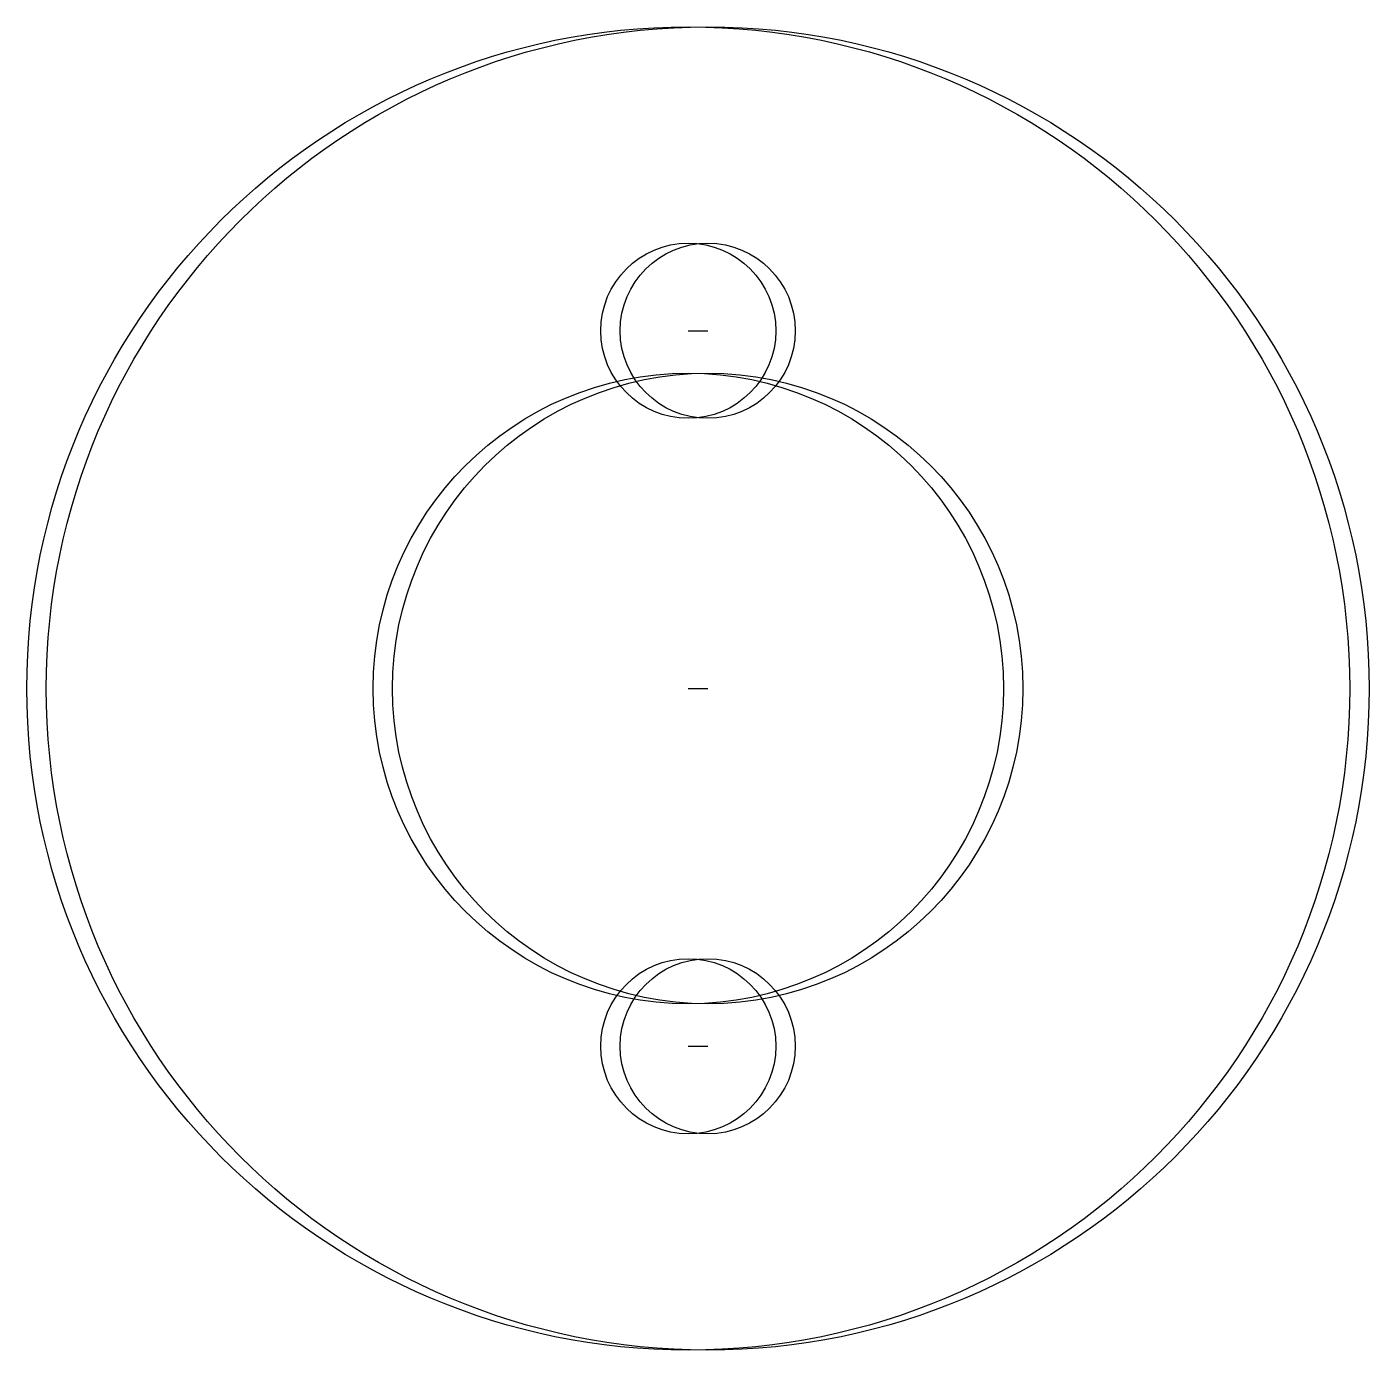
# Model space of a CAD drawing. Header units: millimetres. Extents: x 23 to 57.5, y -17 to 17.
import ezdxf

# ---------------------------------------------------------------- set-up
doc = ezdxf.new("R2010")
doc.units = ezdxf.units.MM
doc.layers.add('Part', color=7, linetype='CONTINUOUS')

msp = doc.modelspace()

# ---------------------------------------------------------------- linework, layer by layer
at = {"layer": 'Part'}
for p, q in [((40, 9.192, -6.942), (40.5, 9.192, -6.942)), ((40, 9.192, -6.942), (40.5, 9.192, -6.942)), ((40, 9.192, 11.442), (40.5, 9.192, 11.442)), ((40, 9.192, 11.442), (40.5, 9.192, 11.442)), ((40, 0, 17), (40.5, 0, 17)), ((40, 0, 17), (40.5, 0, 17)), ((40, 0, 8.1), (40.5, 0, 8.1)), ((40, 0, 8.1), (40.5, 0, 8.1)), ((40, -9.192, -6.942), (40.5, -9.192, -6.942)), ((40, -9.192, -6.942), (40.5, -9.192, -6.942)), ((40, -9.192, 11.442), (40.5, -9.192, 11.442)), ((40, -9.192, 11.442), (40.5, -9.192, 11.442))]:
    msp.add_line(p, q, dxfattribs=at)
for centre, radius in [((40, 0), 17), ((40, 0), 17), ((40.5, 0), 17), ((40.5, 0), 17), ((40, 9.192, -9.192), 2.25), ((40, 9.192, 9.192), 2.25), ((40, 9.192, -9.192), 2.25), ((40, 9.192, 9.192), 2.25), ((40.5, 9.192, -9.192), 2.25), ((40.5, 9.192, 9.192), 2.25), ((40.5, 9.192, -9.192), 2.25), ((40.5, 9.192, 9.192), 2.25), ((40, 0), 8.1), ((40, 0), 8.1), ((40.5, 0), 8.1), ((40.5, 0), 8.1), ((40, -9.192, -9.192), 2.25), ((40, -9.192, 9.192), 2.25), ((40, -9.192, -9.192), 2.25), ((40, -9.192, 9.192), 2.25), ((40.5, -9.192, -9.192), 2.25), ((40.5, -9.192, 9.192), 2.25), ((40.5, -9.192, -9.192), 2.25), ((40.5, -9.192, 9.192), 2.25)]:
    msp.add_circle(centre, radius, dxfattribs=at)

doc.saveas('drawing.dxf')
